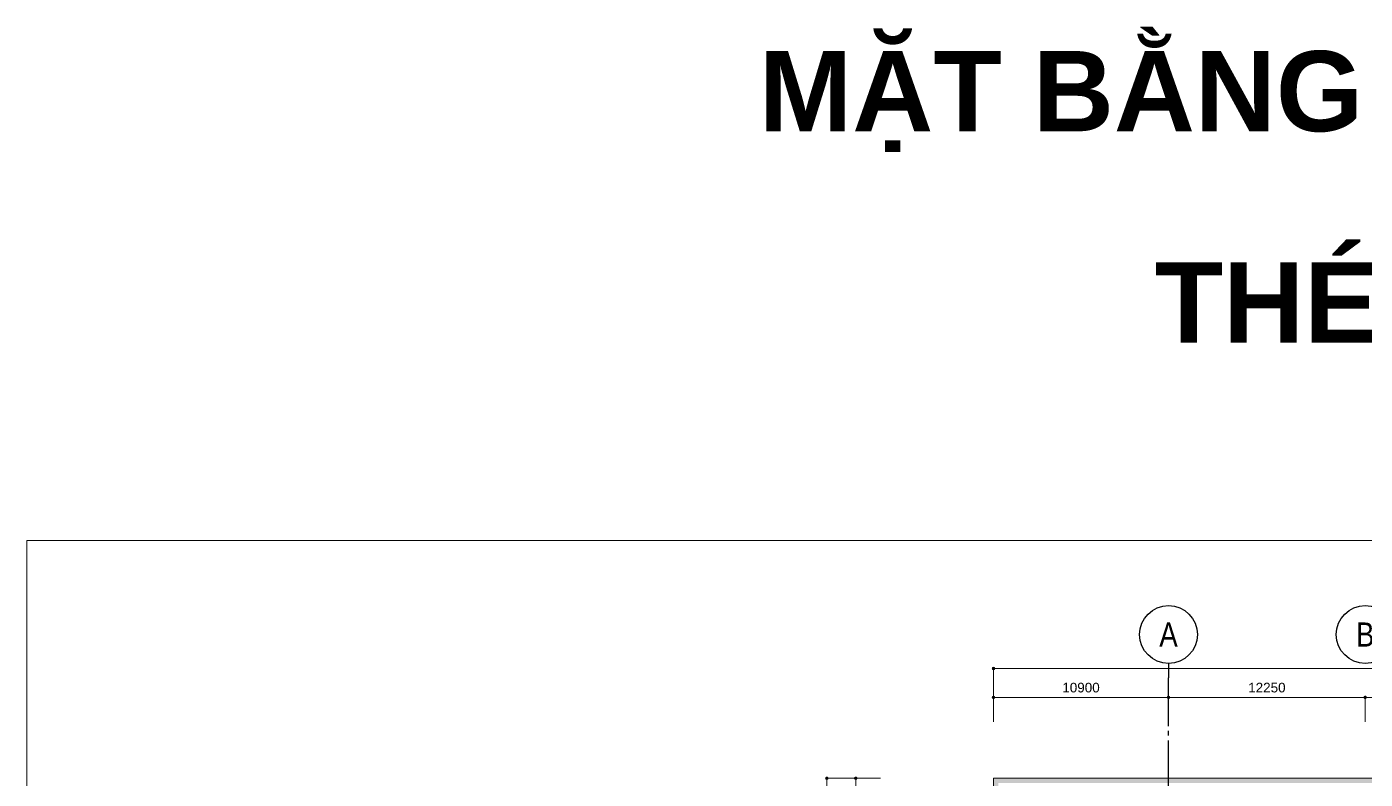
# Model space of a CAD drawing. Header units: millimetres. Extents: x -3819597 to -2591384, y 582389 to 820195.
# Drawn here: x -3503477 to -3420124, y 773319 to 820195 of the extents above; entities that cross this region are included whole.
import ezdxf
from ezdxf.enums import TextEntityAlignment as Align

# ---------------------------------------------------------------- set-up
doc = ezdxf.new("R2010")
doc.units = ezdxf.units.MM
doc.header["$MEASUREMENT"] = 0
doc.linetypes.add('CHG_XX_Cot_Ham 2$0$MB_Luoi truc$0$HTT Hidden 21', pattern=[3, 2, -1])
doc.linetypes.add('CHG_XX_Luoi truc$0$MB_Luoi truc$0$Center101', pattern=[13, 10, -1, 1, -1])
doc.layers.get('0').update_dxf_attribs({"lineweight": 9})
doc.layers.get('Defpoints').update_dxf_attribs({"color": 10, "lineweight": 0})
for name, color, linetype, lineweight in [('CHG_XX_Cot_Ham 2$0$MB_Luoi truc$0$Dim 300', 1, 'Continuous', 5), ('CHG_XX_Cot_Ham 2$0$NS-Pier-H2', 150, 'Continuous', 13), ('CHG_XX_Damsan_Ham 2$0$CHG_XX_Damsan_Ham 2$0$CHG_XX_Damsan_Ham 2$0$Start net bao', 3, 'Continuous', 18), ('CHG_XX_Damsan_Ham 2$0$CHG_XX_Damsan_Ham 2$0$DBAO', 3, 'Continuous', 13), ('CHG_XX_Damsan_Ham 2$0$CHG_XX_Damsan_Ham 2$0$Start net bao', 3, 'Continuous', 18), ('CHG_XX_Damsan_Ham 2$0$HATCH', 57, 'Continuous', 9)]:
    doc.layers.add(name, color=color, linetype=linetype, lineweight=lineweight)
for name, color, linetype in [('CHG_XX_Luoi truc$0$Grid', 34, 'Continuous'), ('CHG_XX_Luoi truc$0$Grid Line', 8, 'CHG_XX_Luoi truc$0$MB_Luoi truc$0$Center101'), ('dim', 51, 'Continuous')]:
    doc.layers.add(name, color=color, linetype=linetype)
doc.styles.add('ArialB', font='arialbd.ttf')
doc.styles.add('CHG_XX_Cot_Ham 2$0$MB_Luoi truc$0$Arial_C', font='arial.ttf')
doc.styles.add('CHG_XX_Luoi truc$0$MB_Luoi truc$0$Grid A-F$0$VNI-HelveCB', font='VHELVCB_0.TTF')
doc.dimstyles.new('CHG_XX_Cot_Ham 2$0$MB_Luoi truc$0$Dim 300 (A1-A2)', dxfattribs={"dimscale": 300, "dimtxt": 2, "dimasz": 0.7, "dimexe": 0, "dimexo": 1, "dimgap": 1, "dimtad": 1, "dimdec": 0, "dimzin": 12, "dimdsep": 46, "dimtxsty": 'CHG_XX_Cot_Ham 2$0$MB_Luoi truc$0$Arial_C', "dimblk": 'CHG_XX_Cot_Ham 2$0$MB_Luoi truc$0$_Dot', "dimcen": 1, "dimclrd": 256, "dimclre": 256, "dimclrt": 3, "dimadec": 0, "dimazin": 0, "dimtfac": 1, "dimtdec": 0, "dimtix": 1, "dimtmove": 2, "dimatfit": 3, "dimldrblk": 'CHG_XX_Cot_Ham 2$0$MB_Luoi truc$0$HTT Arrow 30', "dimfxl": 1, "dimtolj": 1, "dimtzin": 0, "dimarcsym": 0})

# ---------------------------------------------------------------- blocks, each defined once
blk = doc.blocks.new('CHG_XX_Cot_Ham 2$0$MB_Luoi truc$0$_Dot')
at = {"color": 0, "linetype": 'ByBlock', "lineweight": -2}
blk.add_line((-0.5, 0), (-1, 0), dxfattribs=at)
at = {"color": 0, "linetype": 'ByBlock', "const_width": 0.5}
blk.add_lwpolyline([(-0.25, 0, 1), (0.25, 0, 1)], format="xyb", close=True, dxfattribs=at)
blk = doc.blocks.new('*D985')
at = {"layer": 'CHG_XX_Cot_Ham 2$0$MB_Luoi truc$0$Dim 300', "lineweight": -2, "transparency": 16777216}
for p, q in [((-10900, 166908), (-10900, 168437)), ((-10690, 168437), (-210, 168437)), ((0, 166908), (0, 168437))]:
    blk.add_line(p, q, dxfattribs=at)
at = {"layer": 'Defpoints', "color": 0, "transparency": 16777216}
for p in [(0, 168437), (-10900, 166608), (0, 166608)]:
    blk.add_point(p, dxfattribs=at)
at = {"layer": 'CHG_XX_Cot_Ham 2$0$MB_Luoi truc$0$Dim 300', "lineweight": -2, "transparency": 16777216, "xscale": 210, "yscale": 210, "zscale": 210, "rotation": 180}
blk.add_blockref('CHG_XX_Cot_Ham 2$0$MB_Luoi truc$0$_Dot', (-10900, 168437), dxfattribs=at)
at = {"layer": 'CHG_XX_Cot_Ham 2$0$MB_Luoi truc$0$Dim 300', "lineweight": -2, "transparency": 16777216, "xscale": 210, "yscale": 210, "zscale": 210}
blk.add_blockref('CHG_XX_Cot_Ham 2$0$MB_Luoi truc$0$_Dot', (0, 168437), dxfattribs=at)
at = {"layer": 'CHG_XX_Cot_Ham 2$0$MB_Luoi truc$0$Dim 300', "color": 3, "transparency": 16777216, "insert": (-5450, 169043), "char_height": 600, "attachment_point": 5, "style": 'CHG_XX_Cot_Ham 2$0$MB_Luoi truc$0$Arial_C'}
blk.add_mtext('\\A1;10900', dxfattribs=at)
blk = doc.blocks.new('CHG_XX_Cot_Ham 2$0$MB_Luoi truc$0$HTT Arrow 30')
blk.add_hatch(color=256).paths.add_polyline_path([(-2.5, 0.375), (-2.5, -0.375), (0, 0)])
at = {"color": 0, "linetype": 'ByBlock', "lineweight": -2}
for p, q in [((0, 0), (-2.5, 0.375)), ((-2.5, -0.375), (-2.5, 0.375)), ((0, 0), (-2.5, -0.375))]:
    blk.add_line(p, q, dxfattribs=at)
blk = doc.blocks.new('*D986')
at = {"layer": 'CHG_XX_Cot_Ham 2$0$MB_Luoi truc$0$Dim 300', "lineweight": -2, "transparency": 16777216}
for p, q in [((0, 166908), (0, 168437)), ((210, 168437), (12040, 168437)), ((12250, 166908), (12250, 168437))]:
    blk.add_line(p, q, dxfattribs=at)
at = {"layer": 'Defpoints', "color": 0, "transparency": 16777216}
for p in [(12250, 168437), (0, 166608), (12250, 166608)]:
    blk.add_point(p, dxfattribs=at)
at = {"layer": 'CHG_XX_Cot_Ham 2$0$MB_Luoi truc$0$Dim 300', "lineweight": -2, "transparency": 16777216, "xscale": 210, "yscale": 210, "zscale": 210, "rotation": 180}
blk.add_blockref('CHG_XX_Cot_Ham 2$0$MB_Luoi truc$0$_Dot', (0, 168437), dxfattribs=at)
at = {"layer": 'CHG_XX_Cot_Ham 2$0$MB_Luoi truc$0$Dim 300', "lineweight": -2, "transparency": 16777216, "xscale": 210, "yscale": 210, "zscale": 210}
blk.add_blockref('CHG_XX_Cot_Ham 2$0$MB_Luoi truc$0$_Dot', (12250, 168437), dxfattribs=at)
at = {"layer": 'CHG_XX_Cot_Ham 2$0$MB_Luoi truc$0$Dim 300', "color": 3, "transparency": 16777216, "insert": (6125, 169043), "char_height": 600, "attachment_point": 5, "style": 'CHG_XX_Cot_Ham 2$0$MB_Luoi truc$0$Arial_C'}
blk.add_mtext('\\A1;12250', dxfattribs=at)
blk = doc.blocks.new('*D987')
at = {"layer": 'CHG_XX_Cot_Ham 2$0$MB_Luoi truc$0$Dim 300', "lineweight": -2, "transparency": 16777216}
for p, q in [((12250, 166908), (12250, 168437)), ((12460, 168437), (22490, 168437)), ((22700, 166908), (22700, 168437))]:
    blk.add_line(p, q, dxfattribs=at)
at = {"layer": 'Defpoints', "color": 0, "transparency": 16777216}
for p in [(22700, 168437), (12250, 166608), (22700, 166608)]:
    blk.add_point(p, dxfattribs=at)
at = {"layer": 'CHG_XX_Cot_Ham 2$0$MB_Luoi truc$0$Dim 300', "lineweight": -2, "transparency": 16777216, "xscale": 210, "yscale": 210, "zscale": 210, "rotation": 180}
blk.add_blockref('CHG_XX_Cot_Ham 2$0$MB_Luoi truc$0$_Dot', (12250, 168437), dxfattribs=at)
at = {"layer": 'CHG_XX_Cot_Ham 2$0$MB_Luoi truc$0$Dim 300', "lineweight": -2, "transparency": 16777216, "xscale": 210, "yscale": 210, "zscale": 210}
blk.add_blockref('CHG_XX_Cot_Ham 2$0$MB_Luoi truc$0$_Dot', (22700, 168437), dxfattribs=at)
at = {"layer": 'CHG_XX_Cot_Ham 2$0$MB_Luoi truc$0$Dim 300', "color": 3, "transparency": 16777216, "insert": (17475, 169043), "char_height": 600, "attachment_point": 5, "style": 'CHG_XX_Cot_Ham 2$0$MB_Luoi truc$0$Arial_C'}
blk.add_mtext('\\A1;10450', dxfattribs=at)
blk = doc.blocks.new('*D998')
at = {"layer": 'CHG_XX_Cot_Ham 2$0$MB_Luoi truc$0$Dim 300', "lineweight": -2, "transparency": 16777216}
for p, q in [((-10900, 166908), (-10900, 170237)), ((105840, 170237), (-10690, 170237)), ((106050, 166908), (106050, 170237))]:
    blk.add_line(p, q, dxfattribs=at)
at = {"layer": 'Defpoints', "color": 0, "transparency": 16777216}
for p in [(-10900, 170237), (-10900, 166608), (106050, 166608)]:
    blk.add_point(p, dxfattribs=at)
at = {"layer": 'CHG_XX_Cot_Ham 2$0$MB_Luoi truc$0$Dim 300', "lineweight": -2, "transparency": 16777216, "xscale": 210, "yscale": 210, "zscale": 210, "rotation": 180}
blk.add_blockref('CHG_XX_Cot_Ham 2$0$MB_Luoi truc$0$_Dot', (-10900, 170237), dxfattribs=at)
at = {"layer": 'CHG_XX_Cot_Ham 2$0$MB_Luoi truc$0$Dim 300', "lineweight": -2, "transparency": 16777216, "xscale": 210, "yscale": 210, "zscale": 210}
blk.add_blockref('CHG_XX_Cot_Ham 2$0$MB_Luoi truc$0$_Dot', (106050, 170237), dxfattribs=at)
at = {"layer": 'CHG_XX_Cot_Ham 2$0$MB_Luoi truc$0$Dim 300', "color": 3, "transparency": 16777216, "insert": (47575, 170843), "char_height": 600, "attachment_point": 5, "style": 'CHG_XX_Cot_Ham 2$0$MB_Luoi truc$0$Arial_C'}
blk.add_mtext('\\A1;116950', dxfattribs=at)
blk = doc.blocks.new('*D999')
at = {"layer": 'CHG_XX_Cot_Ham 2$0$MB_Luoi truc$0$Dim 300', "lineweight": -2, "transparency": 16777216}
for p, q in [((-17945, 163400), (-19478, 163400)), ((-19478, 163190), (-19478, 152460)), ((-17945, 152250), (-19478, 152250))]:
    blk.add_line(p, q, dxfattribs=at)
at = {"layer": 'Defpoints', "color": 0, "transparency": 16777216}
for p in [(-17645, 163400), (-19478, 152250), (-17645, 152250)]:
    blk.add_point(p, dxfattribs=at)
at = {"layer": 'CHG_XX_Cot_Ham 2$0$MB_Luoi truc$0$Dim 300', "lineweight": -2, "transparency": 16777216, "xscale": 210, "yscale": 210, "zscale": 210}
for p, rotation in [((-19478, 163400), 90), ((-19478, 152250), 270)]:
    blk.add_blockref('CHG_XX_Cot_Ham 2$0$MB_Luoi truc$0$_Dot', p, dxfattribs=dict(at, rotation=rotation))
at = {"layer": 'CHG_XX_Cot_Ham 2$0$MB_Luoi truc$0$Dim 300', "color": 3, "transparency": 16777216, "insert": (-20085, 157825), "char_height": 600, "attachment_point": 5, "rotation": 90, "style": 'CHG_XX_Cot_Ham 2$0$MB_Luoi truc$0$Arial_C'}
blk.add_mtext('\\A1;11150', dxfattribs=at)
blk = doc.blocks.new('*D1020')
at = {"layer": 'CHG_XX_Cot_Ham 2$0$MB_Luoi truc$0$Dim 300', "lineweight": -2, "transparency": 16777216}
for p, q in [((-17945, 163400), (-21278, 163400)), ((-21278, -8790), (-21278, 163190)), ((-17945, -9000), (-21278, -9000))]:
    blk.add_line(p, q, dxfattribs=at)
at = {"layer": 'Defpoints', "color": 0, "transparency": 16777216}
for p in [(-21278, 163400), (-17645, 163400), (-17645, -9000)]:
    blk.add_point(p, dxfattribs=at)
at = {"layer": 'CHG_XX_Cot_Ham 2$0$MB_Luoi truc$0$Dim 300', "lineweight": -2, "transparency": 16777216, "xscale": 210, "yscale": 210, "zscale": 210}
for p, rotation in [((-21278, 163400), 90), ((-21278, -9000), 270)]:
    blk.add_blockref('CHG_XX_Cot_Ham 2$0$MB_Luoi truc$0$_Dot', p, dxfattribs=dict(at, rotation=rotation))
at = {"layer": 'CHG_XX_Cot_Ham 2$0$MB_Luoi truc$0$Dim 300', "color": 3, "transparency": 16777216, "insert": (-21885, 77200), "char_height": 600, "attachment_point": 5, "rotation": 90, "style": 'CHG_XX_Cot_Ham 2$0$MB_Luoi truc$0$Arial_C'}
blk.add_mtext('\\A1;172400', dxfattribs=at)
blk = doc.blocks.new('*U1029')
at = {"layer": 'CHG_XX_Luoi truc$0$Grid', "lineweight": -2}
blk.add_circle((0, 617), 6, dxfattribs=at)
at = {"layer": 'CHG_XX_Luoi truc$0$Grid', "lineweight": -2, "style": 'CHG_XX_Luoi truc$0$MB_Luoi truc$0$Grid A-F$0$VNI-HelveCB'}
for tag, p in [('GRIDSUB', (0, 617)), ('GRID', (0, -9))]:
    blk.add_attdef(tag, text='', height=5, dxfattribs=at).set_placement(p, align=Align.MIDDLE)
blk = doc.blocks.new('*U1030')
at = {"layer": 'CHG_XX_Luoi truc$0$Grid', "lineweight": -2}
blk.add_line((0, 611), (0, 608), dxfattribs=at)
blk.add_circle((0, 617), 6, dxfattribs=at)
at = {"layer": 'CHG_XX_Luoi truc$0$Grid Line'}
blk.add_line((0, 0), (0, 608), dxfattribs=at)
at = {"layer": 'CHG_XX_Luoi truc$0$Grid', "lineweight": -2, "style": 'CHG_XX_Luoi truc$0$MB_Luoi truc$0$Grid A-F$0$VNI-HelveCB'}
for tag, p in [('GRIDSUB', (0, 617)), ('GRID', (0, -9))]:
    blk.add_attdef(tag, text='', height=5, dxfattribs=at).set_placement(p, align=Align.MIDDLE)
blk = doc.blocks.new('CHG_XX_Luoi truc')
at = {"layer": 'CHG_XX_Luoi truc$0$Grid'}
ref = blk.add_blockref('*U1030', (0, -12747), dxfattribs=dict(at, xscale=300, yscale=300, zscale=300))
ref.add_attrib('GRIDSUB', 'A', dxfattribs={"lineweight": -2, "height": 1500, "style": 'CHG_XX_Luoi truc$0$MB_Luoi truc$0$Grid A-F$0$VNI-HelveCB'}).set_placement((0, 172353), align=Align.MIDDLE)
ref = blk.add_blockref('*U1029', (12250, -12747), dxfattribs=dict(at, xscale=300, yscale=300, zscale=300))
ref.add_attrib('GRIDSUB', 'B', dxfattribs={"lineweight": -2, "height": 1500, "style": 'CHG_XX_Luoi truc$0$MB_Luoi truc$0$Grid A-F$0$VNI-HelveCB'}).set_placement((12250, 172353), align=Align.MIDDLE)
blk = doc.blocks.new('CHG_XX_Cot_Ham 2')
at = {"layer": 'CHG_XX_Cot_Ham 2$0$NS-Pier-H2'}
h = blk.add_hatch(color=256, dxfattribs=at)
h.dxf.hatch_style = 1
h.paths.add_polyline_path([(99639.2, 163400), (-10900, 163400), (-10900, 85450), (-300, 85450), (-300, 84050), (32350, 84050), (32350, -9000), (103575.5, -9000), (106050, -6022), (106050, 158254.3)])
h.paths.add_polyline_path([(99533.7, 163100), (105750, 158110.4), (105750, 90450), (105650, 90450), (105750, 90450), (105750, 13850), (105750, 13722.3), (105750, -5913.6), (103434.7, -8700), (93599.8, -8700), (93299.8, -8700), (32650, -8700), (32650, 84350), (0, 84350), (0, 85750), (-10600, 85750), (-10600, 163100), (93600, 163100)], flags=16)
for p, q in [((-10900, 85450), (-10900, 163400)), ((-10900, 163400), (99639.2, 163400))]:
    blk.add_line(p, q, dxfattribs=at)
at = {"layer": 'CHG_XX_Cot_Ham 2$0$NS-Pier-H2', "linetype": 'CHG_XX_Cot_Ham 2$0$MB_Luoi truc$0$HTT Hidden 21'}
blk.add_lwpolyline([(99639.2, 163400), (106050, 158254.3), (106050, -6022), (103575.5, -9000), (32350, -9000), (32350, 84050), (-300, 84050), (-300, 85450), (-10900, 85450), (-10900, 163400)], close=True, dxfattribs=at)
at = {"layer": 'CHG_XX_Cot_Ham 2$0$NS-Pier-H2'}
blk.add_blockref('CHG_XX_Luoi truc', (0, 0), dxfattribs=at)
at = {"layer": 'CHG_XX_Cot_Ham 2$0$MB_Luoi truc$0$Dim 300'}
for base, p1, p2, picture, middle in [((-10900, 170237), (106050, 166608.3), (-10900, 166608.3), '*D998', (47575, 170843.4)), ((0, 168437), (-10900, 166608.3), (0, 166608.3), '*D985', (-5450, 169043.4)), ((12250, 168437), (0, 166608.3), (12250, 166608.3), '*D986', (6125, 169043.4)), ((22700, 168437), (12250, 166608.3), (22700, 166608.3), '*D987', (17475, 169043.4))]:
    dim = blk.add_linear_dim(base=base, p1=p1, p2=p2, dimstyle='CHG_XX_Cot_Ham 2$0$MB_Luoi truc$0$Dim 300 (A1-A2)', dxfattribs=at)
    dim.commit()
    dim.dimension.update_dxf_attribs({"geometry": picture, "text_midpoint": middle})
for base, p1, p2, picture, middle in [((-21278.2, 163400), (-17645.1, -9000), (-17645.1, 163400), '*D1020', (-21884.5, 77200)), ((-19478.2, 152250), (-17645.1, 163400), (-17645.1, 152250), '*D999', (-20084.5, 157825))]:
    dim = blk.add_linear_dim(base=base, p1=p1, p2=p2, angle=90, dimstyle='CHG_XX_Cot_Ham 2$0$MB_Luoi truc$0$Dim 300 (A1-A2)', dxfattribs=at)
    dim.commit()
    dim.dimension.update_dxf_attribs({"geometry": picture, "text_midpoint": middle})
blk = doc.blocks.new('CHG_XX_Damsan_Ham 2', base_point=(3089256, -609981))
at = {"layer": 'CHG_XX_Damsan_Ham 2$0$CHG_XX_Damsan_Ham 2$0$CHG_XX_Damsan_Ham 2$0$Start net bao'}
for points in [[(-10900, 163400), (99639, 163400), (106050, 158250), (106050, -6022), (103576, -9000), (32350, -9000), (32350, 84050), (-300, 84050)], [(-10900, 85450), (-10900, 163400)]]:
    blk.add_lwpolyline(points, dxfattribs=at)
at = {"layer": 'CHG_XX_Damsan_Ham 2$0$CHG_XX_Damsan_Ham 2$0$Start net bao'}
for points in [[(-10900, 163400), (99639, 163400), (106050, 158250), (106050, -6022), (103576, -9000), (32350, -9000), (32350, 84050), (-300, 84050)], [(-10900, 85450), (-10900, 163400)]]:
    blk.add_lwpolyline(points, dxfattribs=at)
at = {"layer": 'CHG_XX_Damsan_Ham 2$0$CHG_XX_Damsan_Ham 2$0$DBAO'}
blk.add_blockref('CHG_XX_Cot_Ham 2', (0, 0), dxfattribs=at)
at = {"layer": 'CHG_XX_Damsan_Ham 2$0$HATCH'}
blk.add_blockref('CHG_XX_Cot_Ham 2', (0, 0), dxfattribs=at)

msp = doc.modelspace()

# ---------------------------------------------------------------- linework, layer by layer
at = {"layer": 'Defpoints', "color": 4, "ltscale": 1500}
msp.add_lwpolyline([(-3257251.5, 788188.7), (-3503476.5, 788188.7), (-3503476.5, 582388.7), (-3257251.5, 582388.7)], close=True, dxfattribs=at)

# ---------------------------------------------------------------- block references
at = {"layer": 'dim', "ltscale": 1500}
msp.add_blockref('CHG_XX_Damsan_Ham 2', (-343118.3, 0), dxfattribs=at)

# ---------------------------------------------------------------- texts
at = {"layer": 'Defpoints', "color": 4, "ltscale": 1500, "style": 'ArialB'}
for s, p in [('MẶT BẰNG BỐ TRÍ THÉP SÀN TẦNG HẦM 2', (-3384942.1, 812183.3)), ('THÉP LỚP DƯỚI PHƯƠNG Y', (-3384942.1, 799010.5))]:
    msp.add_text(s, height=5000, dxfattribs=at).set_placement(p, align=Align.BOTTOM_CENTER)

doc.saveas('drawing.dxf')
